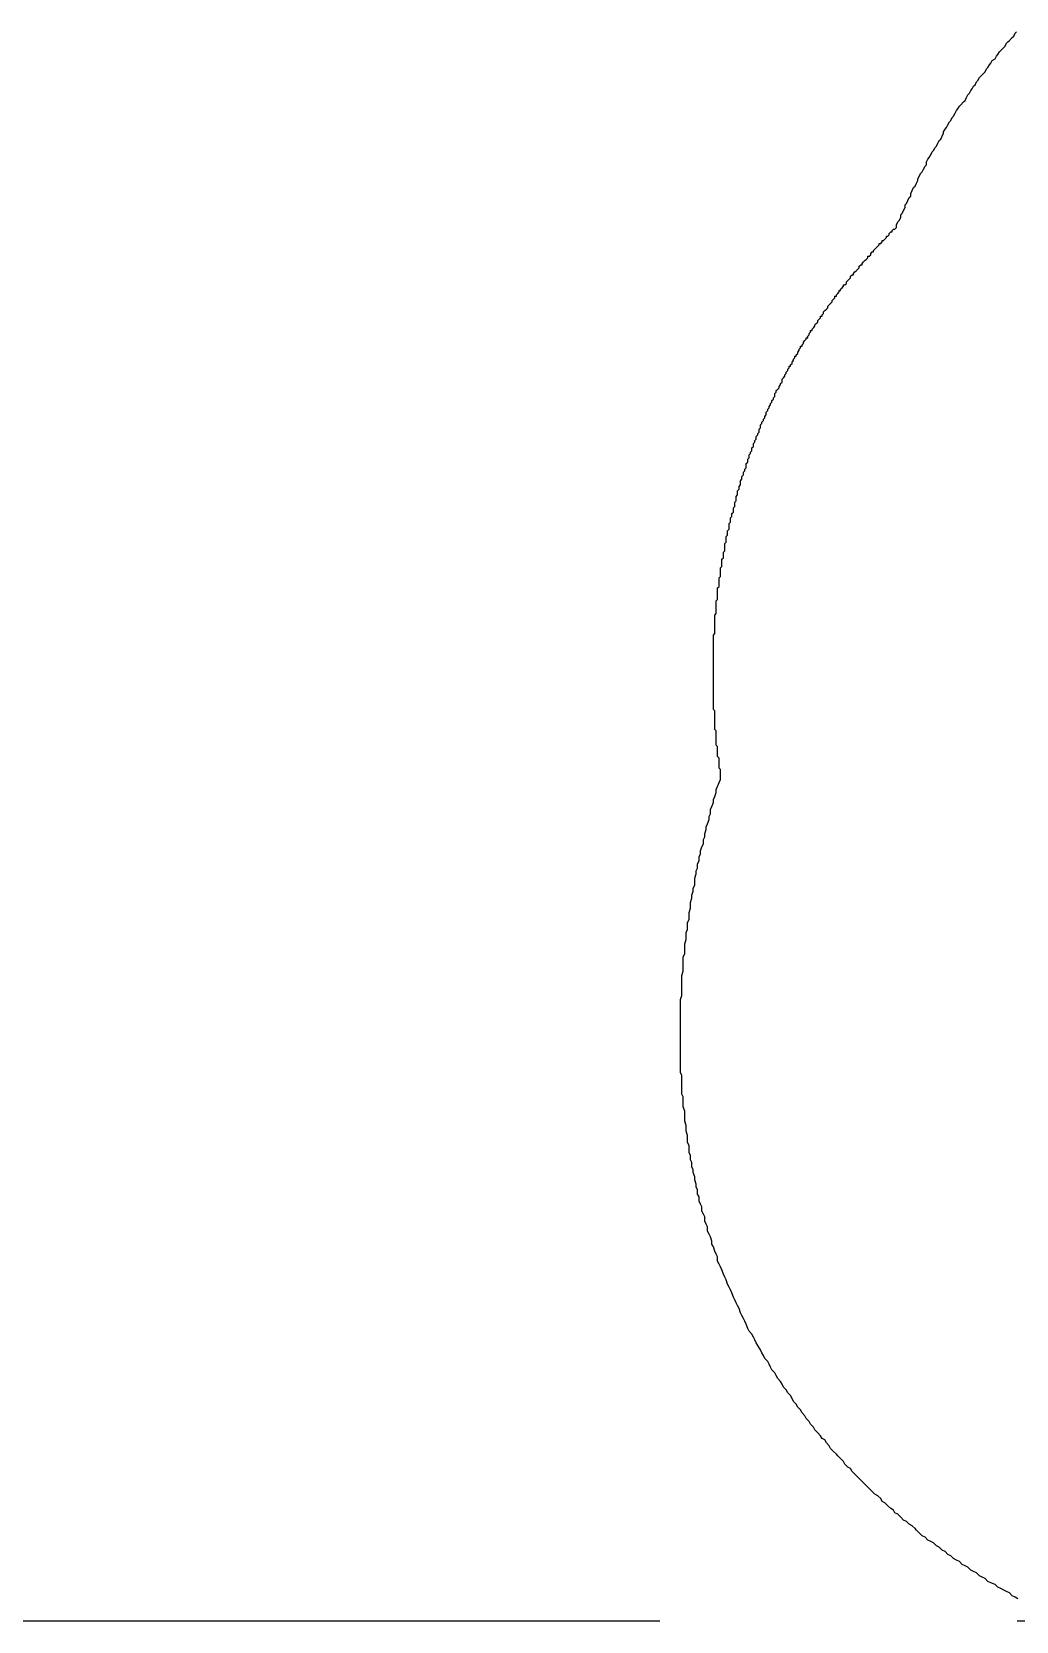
# Model space of a CAD drawing. Extents: x 83 to 239, y 31 to 153.
# Drawn here: x 151.515 to 152.204, y 143.263 to 144.375 of the extents above; entities that cross this region are included whole.
import ezdxf

# ---------------------------------------------------------------- set-up
doc = ezdxf.new("R2010")
doc.units = 0
doc.linetypes.add('CENTER', pattern=[2, 1.25, -0.25, 0.25, -0.25])
doc.layers.get('0').update_dxf_attribs({"linetype": 'CONTINUOUS'})
doc.layers.add('CENTER', color=1, linetype='CENTER')

msp = doc.modelspace()

# ---------------------------------------------------------------- linework, layer by layer
at = {"color": 7}
for points in [[(152.12, 144.238, 0), (152.12, 144.24, 0), (152.121, 144.242, 0), (152.122, 144.243, 0), (152.123, 144.245, 0), (152.123, 144.247, 0), (152.124, 144.248, 0), (152.125, 144.25, 0), (152.126, 144.252, 0), (152.126, 144.254, 0), (152.127, 144.255, 0), (152.128, 144.257, 0), (152.129, 144.259, 0), (152.13, 144.26, 0), (152.13, 144.262, 0), (152.131, 144.264, 0), (152.132, 144.266, 0), (152.133, 144.267, 0), (152.134, 144.269, 0), (152.135, 144.271, 0), (152.135, 144.272, 0), (152.136, 144.274, 0), (152.137, 144.276, 0), (152.138, 144.277, 0), (152.139, 144.279, 0), (152.14, 144.281, 0), (152.141, 144.282, 0), (152.141, 144.284, 0), (152.142, 144.286, 0), (152.143, 144.287, 0), (152.144, 144.289, 0), (152.145, 144.291, 0), (152.146, 144.292, 0), (152.147, 144.294, 0), (152.148, 144.295, 0), (152.149, 144.297, 0), (152.15, 144.299, 0), (152.151, 144.3, 0), (152.152, 144.302, 0), (152.153, 144.304, 0), (152.153, 144.305, 0), (152.154, 144.307, 0), (152.155, 144.308, 0), (152.156, 144.31, 0), (152.157, 144.312, 0), (152.158, 144.313, 0), (152.159, 144.315, 0), (152.16, 144.316, 0), (152.161, 144.318, 0), (152.162, 144.32, 0), (152.163, 144.321, 0), (152.164, 144.323, 0), (152.165, 144.324, 0), (152.167, 144.326, 0), (152.168, 144.327, 0), (152.169, 144.329, 0), (152.17, 144.331, 0), (152.171, 144.332, 0), (152.172, 144.334, 0), (152.173, 144.335, 0), (152.174, 144.337, 0), (152.175, 144.338, 0), (152.176, 144.34, 0), (152.177, 144.341, 0), (152.178, 144.343, 0), (152.179, 144.344, 0), (152.181, 144.346, 0), (152.182, 144.347, 0), (152.183, 144.349, 0), (152.184, 144.35, 0), (152.185, 144.352, 0), (152.186, 144.353, 0), (152.187, 144.355, 0), (152.189, 144.356, 0), (152.19, 144.358, 0), (152.191, 144.359, 0), (152.192, 144.361, 0), (152.193, 144.362, 0), (152.195, 144.364, 0), (152.196, 144.365, 0), (152.197, 144.367, 0), (152.198, 144.368, 0), (152.199, 144.369, 0), (152.201, 144.371, 0), (152.202, 144.372, 0), (152.203, 144.374, 0), (152.204, 144.375, 0)], [(151.997, 143.854, 0), (151.997, 143.855, 0), (151.997, 143.856, 0), (151.997, 143.857, 0), (151.997, 143.858, 0), (151.997, 143.859, 0), (151.996, 143.86, 0), (151.996, 143.861, 0), (151.996, 143.862, 0), (151.996, 143.863, 0), (151.996, 143.864, 0), (151.996, 143.865, 0), (151.996, 143.866, 0), (151.996, 143.867, 0), (151.995, 143.868, 0), (151.995, 143.869, 0), (151.995, 143.87, 0), (151.995, 143.871, 0), (151.995, 143.872, 0), (151.995, 143.873, 0), (151.995, 143.874, 0), (151.995, 143.875, 0), (151.994, 143.876, 0), (151.994, 143.877, 0), (151.994, 143.878, 0), (151.994, 143.879, 0), (151.994, 143.88, 0), (151.994, 143.881, 0), (151.994, 143.882, 0), (151.994, 143.883, 0), (151.994, 143.884, 0), (151.994, 143.885, 0), (151.994, 143.886, 0), (151.993, 143.887, 0), (151.993, 143.888, 0), (151.993, 143.889, 0), (151.993, 143.89, 0), (151.993, 143.891, 0), (151.993, 143.892, 0), (151.993, 143.893, 0), (151.993, 143.894, 0), (151.993, 143.895, 0), (151.993, 143.896, 0), (151.993, 143.897, 0), (151.993, 143.898, 0), (151.993, 143.899, 0), (151.993, 143.9, 0), (151.992, 143.901, 0), (151.992, 143.902, 0), (151.992, 143.903, 0), (151.992, 143.904, 0), (151.992, 143.905, 0), (151.992, 143.906, 0), (151.992, 143.907, 0), (151.992, 143.908, 0), (151.992, 143.909, 0), (151.992, 143.91, 0), (151.992, 143.911, 0), (151.992, 143.912, 0), (151.992, 143.913, 0), (151.992, 143.915, 0), (151.992, 143.916, 0), (151.992, 143.917, 0), (151.992, 143.918, 0), (151.992, 143.919, 0), (151.992, 143.92, 0), (151.992, 143.921, 0), (151.992, 143.922, 0), (151.992, 143.923, 0), (151.992, 143.924, 0), (151.992, 143.925, 0), (151.992, 143.926, 0), (151.992, 143.927, 0), (151.992, 143.928, 0), (151.992, 143.929, 0), (151.992, 143.93, 0), (151.992, 143.931, 0), (151.992, 143.932, 0), (151.992, 143.933, 0), (151.992, 143.934, 0), (151.992, 143.935, 0), (151.992, 143.936, 0), (151.992, 143.937, 0), (151.992, 143.938, 0), (151.992, 143.939, 0), (151.992, 143.94, 0), (151.992, 143.941, 0), (151.992, 143.942, 0), (151.992, 143.943, 0), (151.992, 143.944, 0), (151.992, 143.945, 0), (151.992, 143.946, 0), (151.992, 143.947, 0), (151.992, 143.948, 0), (151.992, 143.949, 0), (151.992, 143.95, 0), (151.992, 143.951, 0), (151.992, 143.952, 0), (151.992, 143.953, 0), (151.993, 143.954, 0), (151.993, 143.955, 0), (151.993, 143.956, 0), (151.993, 143.957, 0), (151.993, 143.958, 0), (151.993, 143.959, 0), (151.993, 143.96, 0), (151.993, 143.961, 0), (151.993, 143.962, 0), (151.993, 143.963, 0), (151.993, 143.964, 0), (151.993, 143.965, 0), (151.993, 143.966, 0), (151.993, 143.967, 0), (151.994, 143.968, 0), (151.994, 143.969, 0), (151.994, 143.97, 0), (151.994, 143.971, 0), (151.994, 143.972, 0), (151.994, 143.973, 0), (151.994, 143.974, 0), (151.994, 143.975, 0), (151.994, 143.976, 0), (151.994, 143.977, 0), (151.995, 143.978, 0), (151.995, 143.979, 0), (151.995, 143.98, 0), (151.995, 143.981, 0), (151.995, 143.982, 0), (151.995, 143.983, 0), (151.995, 143.984, 0), (151.995, 143.985, 0), (151.995, 143.986, 0), (151.996, 143.987, 0), (151.996, 143.988, 0), (151.996, 143.989, 0), (151.996, 143.99, 0), (151.996, 143.991, 0), (151.996, 143.992, 0), (151.996, 143.993, 0), (151.997, 143.994, 0), (151.997, 143.995, 0), (151.997, 143.996, 0), (151.997, 143.997, 0), (151.997, 143.998, 0), (151.997, 143.999, 0), (151.997, 144, 0), (151.998, 144.001, 0), (151.998, 144.002, 0), (151.998, 144.003, 0), (151.998, 144.004, 0), (151.998, 144.005, 0), (151.998, 144.006, 0), (151.999, 144.007, 0), (151.999, 144.008, 0), (151.999, 144.009, 0), (151.999, 144.01, 0), (151.999, 144.011, 0), (152, 144.012, 0), (152, 144.013, 0), (152, 144.014, 0), (152, 144.015, 0), (152, 144.016, 0), (152, 144.017, 0), (152.001, 144.018, 0), (152.001, 144.019, 0), (152.001, 144.02, 0), (152.001, 144.021, 0), (152.001, 144.022, 0), (152.002, 144.023, 0), (152.002, 144.024, 0), (152.002, 144.025, 0), (152.002, 144.026, 0), (152.003, 144.027, 0), (152.003, 144.028, 0), (152.003, 144.029, 0), (152.003, 144.03, 0), (152.003, 144.031, 0), (152.004, 144.032, 0), (152.004, 144.033, 0), (152.004, 144.034, 0), (152.004, 144.035, 0), (152.005, 144.036, 0), (152.005, 144.037, 0), (152.005, 144.038, 0), (152.005, 144.038, 0), (152.006, 144.039, 0), (152.006, 144.04, 0), (152.006, 144.041, 0), (152.006, 144.042, 0), (152.007, 144.043, 0), (152.007, 144.044, 0), (152.007, 144.045, 0), (152.007, 144.046, 0), (152.008, 144.047, 0), (152.008, 144.048, 0), (152.008, 144.049, 0), (152.008, 144.05, 0), (152.009, 144.051, 0), (152.009, 144.052, 0), (152.009, 144.053, 0), (152.009, 144.054, 0), (152.01, 144.055, 0), (152.01, 144.056, 0), (152.01, 144.057, 0), (152.011, 144.058, 0), (152.011, 144.059, 0), (152.011, 144.06, 0), (152.011, 144.061, 0), (152.012, 144.062, 0), (152.012, 144.063, 0), (152.012, 144.064, 0), (152.013, 144.065, 0), (152.013, 144.066, 0), (152.013, 144.067, 0), (152.014, 144.068, 0), (152.014, 144.069, 0), (152.014, 144.069, 0), (152.015, 144.07, 0), (152.015, 144.071, 0), (152.015, 144.072, 0), (152.015, 144.073, 0), (152.016, 144.074, 0), (152.016, 144.075, 0), (152.016, 144.076, 0), (152.017, 144.077, 0), (152.017, 144.078, 0), (152.017, 144.079, 0), (152.018, 144.08, 0), (152.018, 144.081, 0), (152.019, 144.082, 0), (152.019, 144.083, 0), (152.019, 144.084, 0), (152.02, 144.085, 0), (152.02, 144.086, 0), (152.02, 144.087, 0), (152.021, 144.088, 0), (152.021, 144.088, 0), (152.021, 144.089, 0), (152.022, 144.09, 0), (152.022, 144.091, 0), (152.022, 144.092, 0), (152.023, 144.093, 0), (152.023, 144.094, 0), (152.024, 144.095, 0), (152.024, 144.096, 0), (152.024, 144.097, 0), (152.025, 144.098, 0), (152.025, 144.099, 0), (152.025, 144.1, 0), (152.026, 144.101, 0), (152.026, 144.102, 0), (152.027, 144.103, 0), (152.027, 144.103, 0), (152.027, 144.104, 0), (152.028, 144.105, 0), (152.028, 144.106, 0), (152.029, 144.107, 0), (152.029, 144.108, 0), (152.029, 144.109, 0), (152.03, 144.11, 0), (152.03, 144.111, 0), (152.031, 144.112, 0), (152.031, 144.113, 0), (152.032, 144.114, 0), (152.032, 144.115, 0), (152.032, 144.115, 0), (152.033, 144.116, 0), (152.033, 144.117, 0), (152.034, 144.118, 0), (152.034, 144.119, 0), (152.035, 144.12, 0), (152.035, 144.121, 0), (152.035, 144.122, 0), (152.036, 144.123, 0), (152.036, 144.124, 0), (152.037, 144.125, 0), (152.037, 144.125, 0), (152.038, 144.126, 0), (152.038, 144.127, 0), (152.039, 144.128, 0), (152.039, 144.129, 0), (152.04, 144.13, 0), (152.04, 144.131, 0), (152.04, 144.132, 0), (152.041, 144.133, 0), (152.041, 144.133, 0), (152.042, 144.134, 0), (152.042, 144.135, 0), (152.043, 144.136, 0), (152.043, 144.137, 0), (152.044, 144.138, 0), (152.044, 144.139, 0), (152.045, 144.14, 0), (152.045, 144.141, 0), (152.046, 144.141, 0), (152.046, 144.142, 0), (152.047, 144.143, 0), (152.047, 144.144, 0), (152.048, 144.145, 0), (152.048, 144.146, 0), (152.049, 144.147, 0), (152.049, 144.148, 0), (152.05, 144.148, 0), (152.05, 144.149, 0), (152.051, 144.15, 0), (152.051, 144.151, 0), (152.052, 144.152, 0), (152.052, 144.153, 0), (152.053, 144.154, 0), (152.053, 144.155, 0), (152.054, 144.155, 0), (152.054, 144.156, 0), (152.055, 144.157, 0), (152.055, 144.158, 0), (152.056, 144.159, 0), (152.057, 144.16, 0), (152.057, 144.161, 0), (152.058, 144.161, 0), (152.058, 144.162, 0), (152.059, 144.163, 0), (152.059, 144.164, 0), (152.06, 144.165, 0), (152.06, 144.166, 0), (152.061, 144.166, 0), (152.061, 144.167, 0), (152.062, 144.168, 0), (152.063, 144.169, 0), (152.063, 144.17, 0), (152.064, 144.171, 0), (152.064, 144.171, 0), (152.065, 144.172, 0), (152.065, 144.173, 0), (152.066, 144.174, 0), (152.067, 144.175, 0), (152.067, 144.176, 0), (152.068, 144.176, 0), (152.068, 144.177, 0), (152.069, 144.178, 0), (152.069, 144.179, 0), (152.07, 144.18, 0), (152.071, 144.181, 0), (152.071, 144.181, 0), (152.072, 144.182, 0), (152.072, 144.183, 0), (152.073, 144.184, 0), (152.074, 144.185, 0), (152.074, 144.185, 0), (152.075, 144.186, 0), (152.075, 144.187, 0), (152.076, 144.188, 0), (152.077, 144.189, 0), (152.077, 144.19, 0), (152.078, 144.19, 0), (152.078, 144.191, 0), (152.079, 144.192, 0), (152.08, 144.193, 0), (152.08, 144.194, 0), (152.081, 144.194, 0), (152.081, 144.195, 0), (152.082, 144.196, 0), (152.083, 144.197, 0), (152.083, 144.198, 0), (152.084, 144.198, 0), (152.085, 144.199, 0), (152.085, 144.2, 0), (152.086, 144.201, 0), (152.086, 144.201, 0), (152.087, 144.202, 0), (152.088, 144.203, 0), (152.088, 144.204, 0), (152.089, 144.205, 0), (152.09, 144.205, 0), (152.09, 144.206, 0), (152.091, 144.207, 0), (152.092, 144.208, 0), (152.092, 144.208, 0), (152.093, 144.209, 0), (152.094, 144.21, 0), (152.094, 144.211, 0), (152.095, 144.212, 0), (152.096, 144.212, 0), (152.096, 144.213, 0), (152.097, 144.214, 0), (152.098, 144.215, 0), (152.098, 144.215, 0), (152.099, 144.216, 0), (152.1, 144.217, 0), (152.1, 144.218, 0), (152.101, 144.218, 0), (152.102, 144.219, 0), (152.102, 144.22, 0), (152.103, 144.221, 0), (152.104, 144.221, 0), (152.104, 144.222, 0), (152.105, 144.223, 0), (152.106, 144.224, 0), (152.106, 144.224, 0), (152.107, 144.225, 0), (152.108, 144.226, 0), (152.108, 144.227, 0), (152.109, 144.227, 0), (152.11, 144.228, 0), (152.11, 144.229, 0), (152.111, 144.229, 0), (152.112, 144.23, 0), (152.113, 144.231, 0), (152.113, 144.232, 0), (152.114, 144.232, 0), (152.115, 144.233, 0), (152.115, 144.234, 0), (152.116, 144.235, 0), (152.117, 144.235, 0), (152.117, 144.236, 0), (152.118, 144.237, 0), (152.119, 144.237, 0), (152.12, 144.238, 0)], [(152.205, 143.279, 0), (152.203, 143.28, 0), (152.201, 143.281, 0), (152.199, 143.283, 0), (152.197, 143.284, 0), (152.195, 143.285, 0), (152.193, 143.286, 0), (152.191, 143.287, 0), (152.189, 143.289, 0), (152.186, 143.29, 0), (152.184, 143.291, 0), (152.182, 143.293, 0), (152.18, 143.294, 0), (152.178, 143.295, 0), (152.176, 143.297, 0), (152.174, 143.298, 0), (152.172, 143.299, 0), (152.17, 143.301, 0), (152.168, 143.302, 0), (152.166, 143.303, 0), (152.164, 143.305, 0), (152.162, 143.306, 0), (152.16, 143.307, 0), (152.158, 143.309, 0), (152.156, 143.31, 0), (152.154, 143.312, 0), (152.152, 143.313, 0), (152.15, 143.315, 0), (152.148, 143.316, 0), (152.146, 143.318, 0), (152.144, 143.319, 0), (152.142, 143.32, 0), (152.14, 143.322, 0), (152.138, 143.323, 0), (152.136, 143.325, 0), (152.134, 143.327, 0), (152.133, 143.328, 0), (152.131, 143.33, 0), (152.129, 143.331, 0), (152.127, 143.333, 0), (152.125, 143.334, 0), (152.123, 143.336, 0), (152.121, 143.338, 0), (152.119, 143.339, 0), (152.118, 143.341, 0), (152.116, 143.342, 0), (152.114, 143.344, 0), (152.112, 143.346, 0), (152.11, 143.347, 0), (152.109, 143.349, 0), (152.107, 143.351, 0), (152.105, 143.352, 0), (152.103, 143.354, 0), (152.101, 143.356, 0), (152.1, 143.357, 0), (152.098, 143.359, 0), (152.096, 143.361, 0), (152.094, 143.363, 0), (152.093, 143.364, 0), (152.091, 143.366, 0), (152.089, 143.368, 0), (152.088, 143.37, 0), (152.086, 143.371, 0), (152.084, 143.373, 0), (152.083, 143.375, 0), (152.081, 143.377, 0), (152.079, 143.379, 0), (152.078, 143.38, 0), (152.076, 143.382, 0), (152.074, 143.384, 0), (152.073, 143.386, 0), (152.071, 143.388, 0), (152.07, 143.39, 0), (152.068, 143.391, 0), (152.067, 143.393, 0), (152.065, 143.395, 0), (152.063, 143.397, 0), (152.062, 143.399, 0), (152.06, 143.401, 0), (152.059, 143.403, 0), (152.057, 143.405, 0), (152.056, 143.407, 0), (152.054, 143.409, 0), (152.053, 143.411, 0), (152.051, 143.413, 0), (152.05, 143.415, 0), (152.048, 143.417, 0), (152.047, 143.419, 0), (152.046, 143.421, 0), (152.044, 143.423, 0), (152.043, 143.425, 0), (152.041, 143.427, 0), (152.04, 143.429, 0), (152.039, 143.431, 0), (152.037, 143.433, 0), (152.036, 143.435, 0), (152.035, 143.437, 0), (152.033, 143.439, 0), (152.032, 143.441, 0), (152.031, 143.443, 0), (152.03, 143.445, 0), (152.028, 143.447, 0), (152.027, 143.449, 0), (152.026, 143.451, 0), (152.025, 143.453, 0), (152.023, 143.456, 0), (152.022, 143.458, 0), (152.021, 143.46, 0), (152.02, 143.462, 0), (152.019, 143.464, 0), (152.017, 143.466, 0), (152.016, 143.468, 0), (152.015, 143.471, 0), (152.014, 143.473, 0), (152.013, 143.475, 0), (152.012, 143.477, 0), (152.011, 143.479, 0), (152.01, 143.482, 0), (152.009, 143.484, 0), (152.008, 143.486, 0), (152.007, 143.488, 0), (152.006, 143.49, 0), (152.005, 143.493, 0), (152.004, 143.495, 0), (152.003, 143.497, 0), (152.002, 143.499, 0), (152.001, 143.502, 0), (152, 143.504, 0), (151.999, 143.506, 0), (151.998, 143.509, 0), (151.997, 143.511, 0), (151.996, 143.513, 0), (151.995, 143.515, 0), (151.995, 143.518, 0), (151.994, 143.52, 0), (151.993, 143.522, 0), (151.992, 143.525, 0), (151.991, 143.527, 0), (151.991, 143.529, 0), (151.99, 143.532, 0), (151.989, 143.534, 0), (151.988, 143.536, 0), (151.988, 143.539, 0), (151.987, 143.541, 0), (151.986, 143.543, 0), (151.986, 143.546, 0), (151.985, 143.548, 0), (151.984, 143.55, 0), (151.984, 143.553, 0), (151.983, 143.555, 0), (151.982, 143.557, 0), (151.982, 143.56, 0), (151.981, 143.562, 0), (151.981, 143.565, 0), (151.98, 143.567, 0), (151.98, 143.569, 0), (151.979, 143.572, 0), (151.979, 143.574, 0), (151.978, 143.577, 0), (151.978, 143.579, 0), (151.977, 143.581, 0), (151.977, 143.584, 0), (151.976, 143.586, 0), (151.976, 143.589, 0), (151.975, 143.591, 0), (151.975, 143.593, 0), (151.975, 143.596, 0), (151.974, 143.598, 0), (151.974, 143.601, 0), (151.974, 143.603, 0), (151.973, 143.606, 0), (151.973, 143.608, 0), (151.973, 143.61, 0), (151.972, 143.613, 0), (151.972, 143.615, 0), (151.972, 143.618, 0), (151.972, 143.62, 0), (151.971, 143.623, 0), (151.971, 143.625, 0), (151.971, 143.627, 0), (151.971, 143.63, 0), (151.97, 143.632, 0), (151.97, 143.635, 0), (151.97, 143.637, 0), (151.97, 143.64, 0), (151.97, 143.642, 0), (151.97, 143.645, 0), (151.969, 143.647, 0), (151.969, 143.649, 0), (151.969, 143.652, 0), (151.969, 143.654, 0), (151.969, 143.657, 0), (151.969, 143.659, 0), (151.969, 143.662, 0), (151.969, 143.664, 0), (151.969, 143.667, 0), (151.969, 143.669, 0), (151.969, 143.671, 0), (151.969, 143.674, 0), (151.969, 143.676, 0), (151.969, 143.679, 0), (151.969, 143.681, 0), (151.969, 143.684, 0), (151.969, 143.686, 0), (151.969, 143.689, 0), (151.969, 143.691, 0), (151.969, 143.693, 0), (151.969, 143.696, 0), (151.969, 143.698, 0), (151.97, 143.701, 0), (151.97, 143.703, 0), (151.97, 143.706, 0), (151.97, 143.708, 0), (151.97, 143.71, 0), (151.97, 143.713, 0), (151.97, 143.715, 0), (151.971, 143.718, 0), (151.971, 143.72, 0), (151.971, 143.723, 0), (151.971, 143.725, 0), (151.971, 143.728, 0), (151.972, 143.73, 0), (151.972, 143.732, 0), (151.972, 143.735, 0), (151.972, 143.737, 0), (151.973, 143.74, 0), (151.973, 143.742, 0), (151.973, 143.745, 0), (151.974, 143.747, 0), (151.974, 143.749, 0), (151.974, 143.752, 0), (151.975, 143.754, 0), (151.975, 143.757, 0), (151.975, 143.759, 0), (151.976, 143.762, 0), (151.976, 143.764, 0), (151.976, 143.766, 0), (151.977, 143.769, 0), (151.977, 143.771, 0), (151.978, 143.774, 0), (151.978, 143.776, 0), (151.979, 143.778, 0), (151.979, 143.781, 0), (151.979, 143.783, 0), (151.98, 143.786, 0), (151.98, 143.788, 0), (151.981, 143.79, 0), (151.981, 143.793, 0), (151.982, 143.795, 0), (151.982, 143.798, 0), (151.983, 143.8, 0), (151.983, 143.802, 0), (151.984, 143.805, 0), (151.985, 143.807, 0), (151.985, 143.81, 0), (151.986, 143.812, 0), (151.986, 143.814, 0), (151.987, 143.817, 0), (151.987, 143.819, 0), (151.988, 143.821, 0), (151.989, 143.824, 0), (151.989, 143.826, 0), (151.99, 143.828, 0), (151.99, 143.831, 0), (151.991, 143.833, 0), (151.992, 143.836, 0), (151.992, 143.838, 0), (151.993, 143.84, 0), (151.994, 143.843, 0), (151.994, 143.845, 0), (151.995, 143.847, 0), (151.996, 143.85, 0), (151.997, 143.852, 0), (151.997, 143.854, 0)]]:
    msp.add_polyline3d(points, dxfattribs=at)
at = {"layer": 'CENTER', "color": 1, "linetype": 'CENTER'}
msp.add_line((203.9545, 143.2632), (85.1237, 143.2632), dxfattribs=at)

doc.saveas('drawing.dxf')
